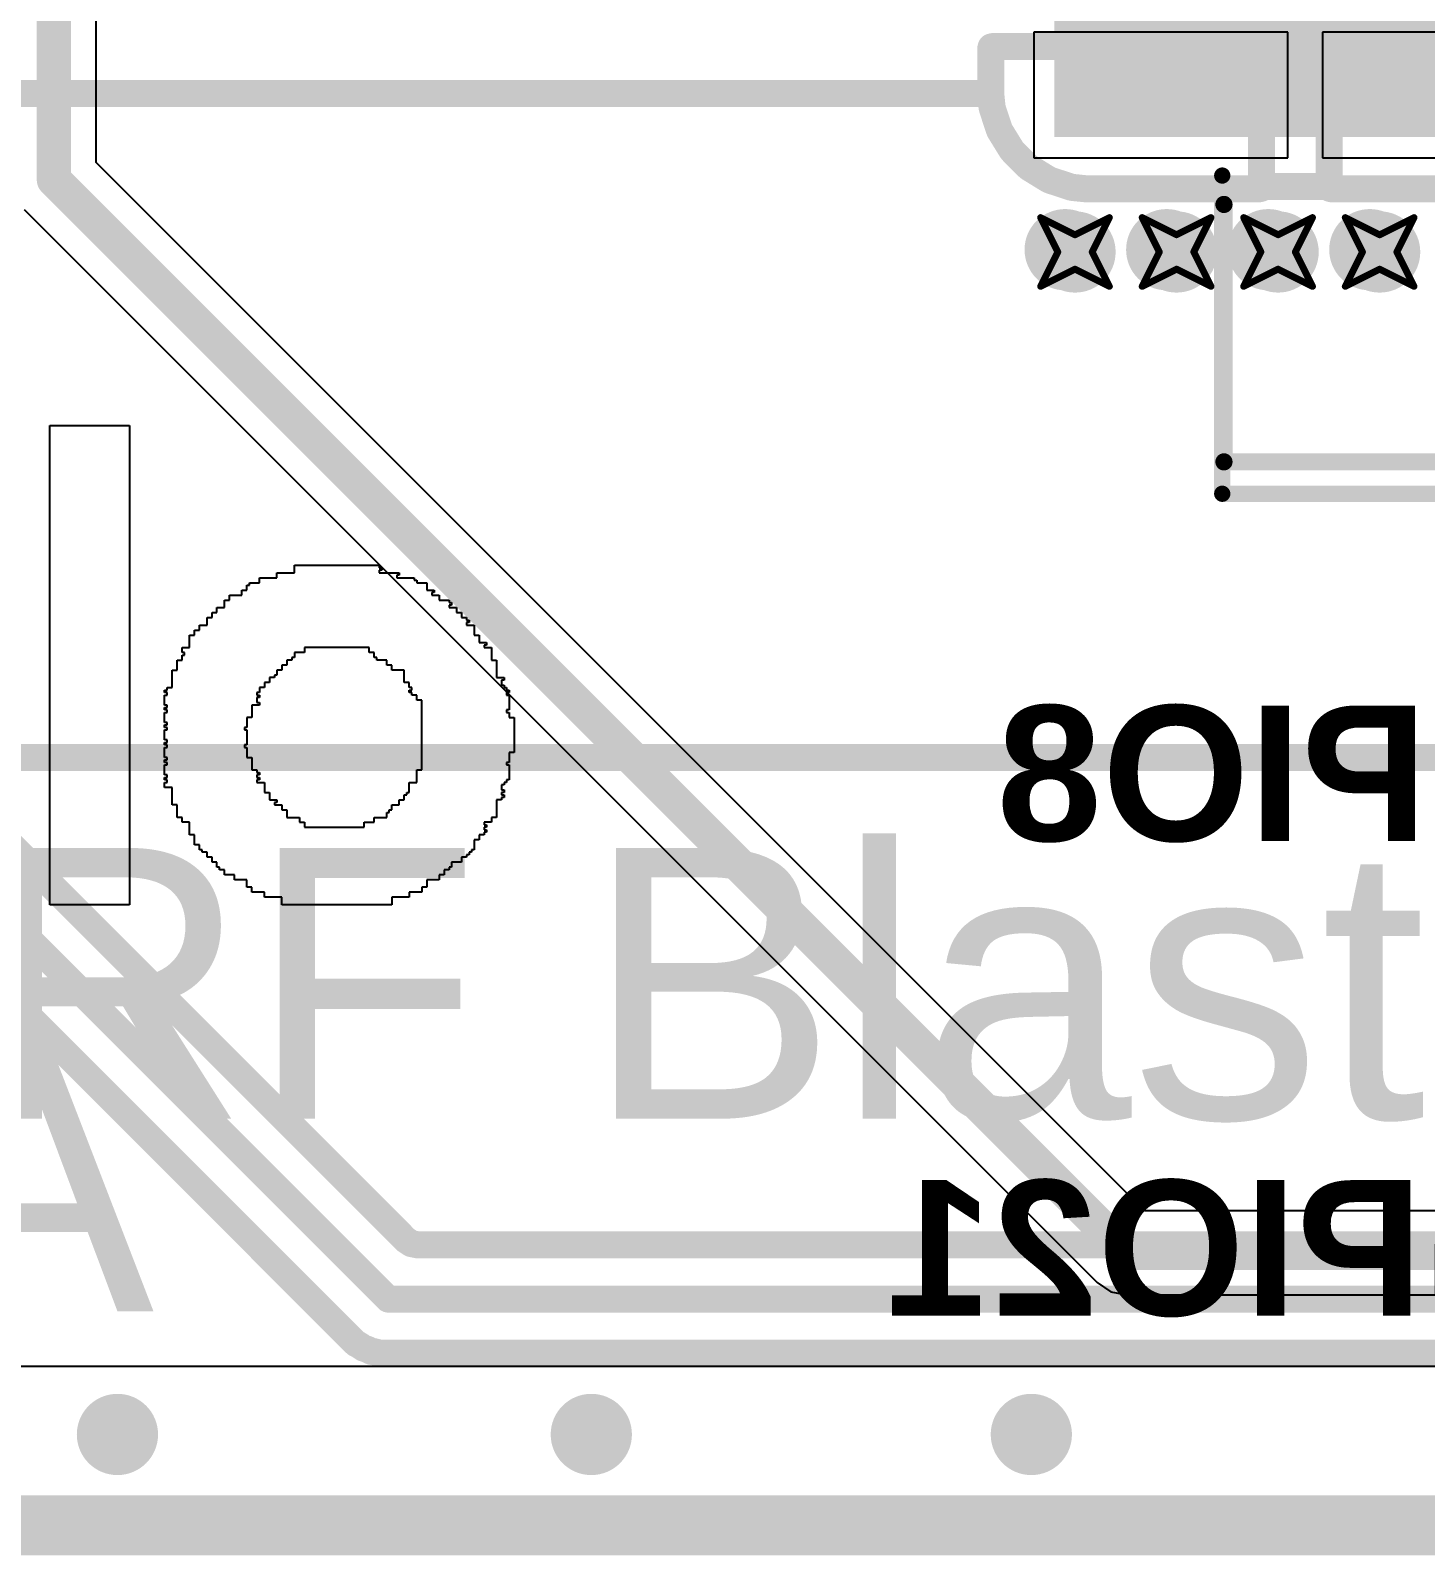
# Model space of a CAD drawing. Header units: inches. Extents: x 0 to 12.4, y -0.6 to 2.2.
# Drawn here: x 0.2022 to 0.6078, y -0.005 to 0.4384 of the extents above; entities that cross this region are included whole.
import ezdxf

# ---------------------------------------------------------------- set-up
doc = ezdxf.new("R2010")
doc.units = ezdxf.units.IN
doc.header["$MEASUREMENT"] = 0
for name, color, linetype in [('Board_Outline', 216, 'Continuous'), ('Bottom Layer', 5, 'Continuous'), ('Bottom Overlay', 54, 'Continuous'), ('Dimension', 6, 'Continuous'), ('Drill Drawing', 1, 'Continuous'), ('Mechanical 4', 56, 'Continuous'), ('Top Layer', 1, 'Continuous'), ('Top Overlay', 2, 'Continuous'), ('Top Paste', 8, 'Continuous'), ('Top Solder', 216, 'Continuous'), ('Via Holes', 16, 'Continuous')]:
    doc.layers.add(name, color=color, linetype=linetype)
doc.styles.add('Arial', font='', dxfattribs={"height": 0.2})
doc.styles.add('Arial_Bold', font='', dxfattribs={"height": 0.2})
doc.styles.get('Arial').set_extended_font_data('Arial')
doc.styles.get('Arial_Bold').set_extended_font_data('Arial', bold=True)

# ---------------------------------------------------------------- blocks, each defined once
blk = doc.blocks.new('RT1A221M0605_60')
at = {"layer": 'Top Layer'}
for points in [[(-0.17519685, 0.03149605), (-0.03740155, 0.03149605), (-0.03740155, -0.03149605), (-0.17519685, -0.03149605)], [(0.03740155, 0.03149605), (0.17519685, 0.03149605), (0.17519685, -0.03149605), (0.03740155, -0.03149605)]]:
    blk.add_hatch(color=1, dxfattribs=at).paths.add_polyline_path(points)
at = {"layer": 'Top Paste'}
for points in [[(-0.17519685, 0.03149605), (-0.03740155, 0.03149605), (-0.03740155, -0.03149605), (-0.17519685, -0.03149605)], [(0.03740155, 0.03149605), (0.17519685, 0.03149605), (0.17519685, -0.03149605), (0.03740155, -0.03149605)]]:
    blk.add_hatch(color=8, dxfattribs=at).paths.add_polyline_path(points)
at = {"layer": 'Top Solder'}
for points in [[(-0.17919685, 0.03549605), (-0.03340155, 0.03549605), (-0.03340155, -0.03549605), (-0.17919685, -0.03549605)], [(0.03340155, 0.03549605), (0.17919685, 0.03549605), (0.17919685, -0.03549605), (0.03340155, -0.03549605)]]:
    blk.add_hatch(color=216, dxfattribs=at).paths.add_polyline_path(points)
at = {"layer": 'Top Overlay', "const_width": 0.005}
for points in [[(-0.0770787, 0.1299213), (-0.1299213, 0.0770787)], [(0, 0.1299213), (-0.0770787, 0.1299213)], [(0.1299213, 0.1299213), (0, 0.1299213)], [(0.1299213, 0.1299213), (0.1299213, 0.0550787)], [(-0.1299213, 0.0770787), (-0.1299213, 0.0520787)], [(-0.154, 0.072), (-0.154, 0.044)], [(-0.14, 0.058), (-0.168, 0.058)], [(-0.1299213, -0.0520787), (-0.1299213, -0.0770787)], [(0.1299213, -0.0550787), (0.1299213, -0.1299213)], [(-0.0770787, -0.1299213), (-0.1299213, -0.0770787)], [(0, -0.1299213), (-0.0770787, -0.1299213)], [(0.1299213, -0.1299213), (0, -0.1299213)]]:
    blk.add_lwpolyline(points, dxfattribs=at)
at = {"layer": 'Top Overlay', "const_width": 0.0025}
for points in [[(-0.0783287, 0.1299213, 1), (-0.0758287, 0.1299213, 1)], [(-0.0783287, 0.1299213, 1), (-0.0758287, 0.1299213, 1)], [(-0.00125, 0.1299213, 1), (0.00125, 0.1299213, 1)], [(-0.00125, 0.1299213, 1), (0.00125, 0.1299213, 1)], [(0.1286713, 0.1299213, 1), (0.1311713, 0.1299213, 1)], [(0.1286713, 0.1299213, 1), (0.1311713, 0.1299213, 1)], [(-0.1311713, 0.0770787, 1), (-0.1286713, 0.0770787, 1)], [(-0.1311713, 0.0770787, 1), (-0.1286713, 0.0770787, 1)], [(-0.15525, 0.072, 1), (-0.15275, 0.072, 1)], [(-0.16925, 0.058, 1), (-0.16675, 0.058, 1)], [(-0.14125, 0.058, 1), (-0.13875, 0.058, 1)], [(-0.1311713, 0.0520787, 1), (-0.1286713, 0.0520787, 1)], [(0.1286713, 0.0550787, 1), (0.1311713, 0.0550787, 1)], [(-0.15525, 0.044, 1), (-0.15275, 0.044, 1)], [(-0.1311713, -0.0520787, 1), (-0.1286713, -0.0520787, 1)], [(0.1286713, -0.0550787, 1), (0.1311713, -0.0550787, 1)], [(-0.1311713, -0.0770787, 1), (-0.1286713, -0.0770787, 1)], [(-0.1311713, -0.0770787, 1), (-0.1286713, -0.0770787, 1)], [(-0.0783287, -0.1299213, 1), (-0.0758287, -0.1299213, 1)], [(-0.0783287, -0.1299213, 1), (-0.0758287, -0.1299213, 1)], [(-0.00125, -0.1299213, 1), (0.00125, -0.1299213, 1)], [(-0.00125, -0.1299213, 1), (0.00125, -0.1299213, 1)], [(0.1286713, -0.1299213, 1), (0.1311713, -0.1299213, 1)], [(0.1286713, -0.1299213, 1), (0.1311713, -0.1299213, 1)]]:
    blk.add_lwpolyline(points, format="xyb", close=True, dxfattribs=at)

msp = doc.modelspace()

# ---------------------------------------------------------------- hatches: boundary and pattern name
at = {"layer": 'Bottom Layer'}
h = msp.add_hatch(color=5, dxfattribs=at)
edge = h.paths.add_edge_path()
edge.add_arc((0.5059055, 0.3740158), 0.011811, 0, 360)
h = msp.add_hatch(color=5, dxfattribs=at)
edge = h.paths.add_edge_path()
edge.add_arc((0.5354331, 0.3740158), 0.011811, 0, 360)
h = msp.add_hatch(color=5, dxfattribs=at)
edge = h.paths.add_edge_path()
edge.add_arc((0.5649606, 0.3740158), 0.011811, 0, 360)
h = msp.add_hatch(color=5, dxfattribs=at)
edge = h.paths.add_edge_path()
edge.add_arc((0.5944882, 0.3740158), 0.011811, 0, 360)
at = {"layer": 'Dimension'}
h = msp.add_hatch(color=6, dxfattribs=at)
edge = h.paths.add_edge_path()
edge.add_arc((0.5030454, 0.3746817), 0.011811, 0, 360)
h = msp.add_hatch(color=6, dxfattribs=at)
edge = h.paths.add_edge_path()
edge.add_arc((0.532573, 0.3746817), 0.011811, 0, 360)
h = msp.add_hatch(color=6, dxfattribs=at)
edge = h.paths.add_edge_path()
edge.add_arc((0.5621005, 0.3746817), 0.011811, 0, 360)
h = msp.add_hatch(color=6, dxfattribs=at)
edge = h.paths.add_edge_path()
edge.add_arc((0.5916281, 0.3746817), 0.011811, 0, 360)
h = msp.add_hatch(color=6, dxfattribs=at)
edge = h.paths.add_edge_path()
edge.add_arc((0.2274549, 0.0301935), 0.011811, 0, 360)
h = msp.add_hatch(color=6, dxfattribs=at)
edge = h.paths.add_edge_path()
edge.add_arc((0.3652502, 0.0301935), 0.011811, 0, 360)
h = msp.add_hatch(color=6, dxfattribs=at)
edge = h.paths.add_edge_path()
edge.add_arc((0.4932029, 0.0301935), 0.011811, 0, 360)
at = {"layer": 'Top Layer'}
h = msp.add_hatch(color=1, dxfattribs=at)
edge = h.paths.add_edge_path()
edge.add_arc((0.5059055, 0.3740158), 0.011811, 0, 360)
h = msp.add_hatch(color=1, dxfattribs=at)
edge = h.paths.add_edge_path()
edge.add_arc((0.5354331, 0.3740158), 0.011811, 0, 360)
h = msp.add_hatch(color=1, dxfattribs=at)
edge = h.paths.add_edge_path()
edge.add_arc((0.5649606, 0.3740158), 0.011811, 0, 360)
h = msp.add_hatch(color=1, dxfattribs=at)
edge = h.paths.add_edge_path()
edge.add_arc((0.5944882, 0.3740158), 0.011811, 0, 360)
at = {"layer": 'Via Holes'}
h = msp.add_hatch(color=7, dxfattribs=at)
edge = h.paths.add_edge_path()
edge.add_arc((0.5059055, 0.3740158), 0.0059055, 0, 360)
h = msp.add_hatch(color=7, dxfattribs=at)
edge = h.paths.add_edge_path()
edge.add_arc((0.5354331, 0.3740158), 0.0059055, 0, 360)
h = msp.add_hatch(color=7, dxfattribs=at)
edge = h.paths.add_edge_path()
edge.add_arc((0.5649606, 0.3740158), 0.0059055, 0, 360)
h = msp.add_hatch(color=7, dxfattribs=at)
edge = h.paths.add_edge_path()
edge.add_arc((0.5944882, 0.3740158), 0.0059055, 0, 360)

# ---------------------------------------------------------------- linework, layer by layer
at = {"layer": 'Board_Outline', "const_width": 0.01}
msp.add_lwpolyline([(0, 0), (1.6929134, 0)], dxfattribs=at)
at = {"layer": 'Bottom Layer'}
for p, q in [((0.2212351, 0.4000679), (0.2212351, 0.5819905)), ((0.5260679, 0.0952351), (0.2212351, 0.4000679)), ((0.2003485, 0.3863485), (0.5123485, 0.0743485)), ((0.653, 0.0952351), (0.5260679, 0.0952351)), ((0.5123485, 0.0743485), (0.5163178, 0.0716962)), ((0.5163178, 0.0716962), (0.521, 0.0707649)), ((0.521, 0.0707649), (0.653, 0.0707649)), ((0.6609672, 0.0499999), (0.0499999, 0.0499999))]:
    msp.add_line(p, q, dxfattribs=at)
at = {"layer": 'Bottom Layer', "const_width": 0.01}
for points in [[(0.209, 0.395), (0.209, 0.5963582)], [(0.209, 0.395), (0.521, 0.083)], [(0.521, 0.083), (0.69, 0.083)]]:
    msp.add_lwpolyline(points, dxfattribs=at)
at = {"layer": 'Bottom Layer', "const_width": 0.005}
for points in [[(0.2065, 0.395, 1), (0.2115, 0.395, 1)], [(0.2065, 0.395, 1), (0.2115, 0.395, 1)], [(0.5185, 0.083, 1), (0.5235, 0.083, 1)], [(0.5185, 0.083, 1), (0.5235, 0.083, 1)]]:
    msp.add_lwpolyline(points, format="xyb", close=True, dxfattribs=at)
at = {"layer": 'Dimension', "const_width": 0.007874}
for points in [[(0.4813919, 0.433094), (0.4815278, 0.4336009)], [(0.4813919, 0.4200821), (0.4813919, 0.433094)], [(0.4815278, 0.4336009), (0.4820347, 0.4337368)], [(0.4820347, 0.4337368), (0.5594893, 0.4337368)], [(0.5594893, 0.4337368), (0.5599962, 0.4336009)], [(0.5599962, 0.4336009), (0.560132, 0.433094)], [(0.560132, 0.393041), (0.560132, 0.433094)], [(0.5798171, 0.433094), (0.5799529, 0.4336009)], [(0.5798171, 0.393041), (0.5798171, 0.433094)], [(0.5799529, 0.4336009), (0.5804598, 0.4337368)], [(0.5804598, 0.4337368), (0.6579145, 0.4337368)], [(0.1467659, 0.4200821), (0.4813919, 0.4200821)], [(0.1467659, 0.4200821), (0.4813919, 0.4200821)], [(0.4813919, 0.4200821), (0.4814045, 0.4198348)], [(0.4814045, 0.4198348), (0.4817779, 0.4161793)], [(0.4817779, 0.4161793), (0.4818889, 0.4156611)], [(0.4818889, 0.4156611), (0.4838868, 0.4096318)], [(0.4838868, 0.4096318), (0.4841254, 0.40912)], [(0.4841254, 0.40912), (0.4874505, 0.4037291)], [(0.4874505, 0.4037291), (0.4878011, 0.4032858)], [(0.4878011, 0.4032858), (0.4922794, 0.3988074)], [(0.4922794, 0.3988074), (0.4927228, 0.3984569)], [(0.4927228, 0.3984569), (0.4981137, 0.3951318)], [(0.4981137, 0.3951318), (0.4986254, 0.3948931)], [(0.4986254, 0.3948931), (0.5046546, 0.3928952)], [(0.5046546, 0.3928952), (0.505173, 0.3927843)], [(0.505173, 0.3927843), (0.5088285, 0.3924108)], [(0.5088285, 0.3924108), (0.5090757, 0.3923982)], [(0.5090757, 0.3923982), (0.5594893, 0.3923982)], [(0.5594893, 0.3923982), (0.5599962, 0.3925341)], [(0.5599962, 0.3925341), (0.560132, 0.3930409)], [(0.560132, 0.3930409), (0.560132, 0.393041)], [(0.560132, 0.393041), (0.5798171, 0.393041)], [(0.560132, 0.393041), (0.5798171, 0.393041)], [(0.5798171, 0.393041), (0.5799529, 0.3925341)], [(0.5799529, 0.3925341), (0.5804598, 0.3923982)], [(0.5804598, 0.3923982), (0.6308733, 0.3923982)], [(0.1309982, 0.2447604), (0.306195, 0.0695635)], [(0.1189713, 0.2344884), (0.2932797, 0.06018)], [(0.1710137, 0.2270439), (0.3112963, 0.0867611)], [(0.1710137, 0.2270439), (0.656365, 0.2270439)], [(0.1710137, 0.2270439), (0.656365, 0.2270439)], [(0.3112963, 0.0867611), (0.3128801, 0.0857029)], [(0.3128801, 0.0857029), (0.3147483, 0.0853313)], [(0.3147483, 0.0853313), (0.670135, 0.0853313)], [(0.306195, 0.0695635), (0.6900533, 0.0695635)], [(0.2932797, 0.06018), (0.2968115, 0.0566482)], [(0.2968115, 0.0566482), (0.2975886, 0.0562522)], [(0.2975886, 0.0562522), (0.2982418, 0.0558519)], [(0.2982418, 0.0558519), (0.298398, 0.0557385)], [(0.298398, 0.0557385), (0.2989474, 0.0553393)], [(0.2989474, 0.0553393), (0.299777, 0.0550698)], [(0.299777, 0.0550698), (0.3004842, 0.0547768)], [(0.3004842, 0.0547768), (0.3012618, 0.0543806)], [(0.3012618, 0.0543806), (0.3021233, 0.0542442)], [(0.3021233, 0.0542442), (0.3028681, 0.0540654)], [(0.3028681, 0.0540654), (0.3036977, 0.0537959)], [(0.3036977, 0.0537959), (0.3049537, 0.0537959)], [(0.3049537, 0.0537959), (0.304954, 0.0537959)], [(0.304954, 0.0537959), (0.3049541, 0.0537958)], [(0.3049541, 0.0537958), (0.670135, 0.0537958)], [(0.0486216, 0.0085596), (1.695242, 0.0085596)]]:
    msp.add_lwpolyline(points, dxfattribs=at)
at = {"layer": 'Dimension', "const_width": 0.003937}
for points in [[(0.4794234, 0.433094, 1), (0.4833604, 0.433094, 1)], [(0.4794234, 0.433094, 1), (0.4833604, 0.433094, 1)], [(0.4795593, 0.4336009, 1), (0.4834963, 0.4336009, 1)], [(0.4795593, 0.4336009, 1), (0.4834963, 0.4336009, 1)], [(0.4800662, 0.4337368, 1), (0.4840032, 0.4337368, 1)], [(0.4800662, 0.4337368, 1), (0.4840032, 0.4337368, 1)], [(0.5575208, 0.4337368, 1), (0.5614578, 0.4337368, 1)], [(0.5575208, 0.4337368, 1), (0.5614578, 0.4337368, 1)], [(0.5580277, 0.4336009, 1), (0.5619647, 0.4336009, 1)], [(0.5580277, 0.4336009, 1), (0.5619647, 0.4336009, 1)], [(0.5581635, 0.433094, 1), (0.5621005, 0.433094, 1)], [(0.5581635, 0.433094, 1), (0.5621005, 0.433094, 1)], [(0.5778486, 0.433094, 1), (0.5817856, 0.433094, 1)], [(0.5778486, 0.433094, 1), (0.5817856, 0.433094, 1)], [(0.5779844, 0.4336009, 1), (0.5819214, 0.4336009, 1)], [(0.5779844, 0.4336009, 1), (0.5819214, 0.4336009, 1)], [(0.5784913, 0.4337368, 1), (0.5824283, 0.4337368, 1)], [(0.5784913, 0.4337368, 1), (0.5824283, 0.4337368, 1)], [(0.4794234, 0.4200821, 1), (0.4833604, 0.4200821, 1)], [(0.4794234, 0.4200821, 1), (0.4833604, 0.4200821, 1)], [(0.4794234, 0.4200821, 1), (0.4833604, 0.4200821, 1)], [(0.4794234, 0.4200821, 1), (0.4833604, 0.4200821, 1)], [(0.479436, 0.4198348, 1), (0.483373, 0.4198348, 1)], [(0.479436, 0.4198348, 1), (0.483373, 0.4198348, 1)], [(0.4798094, 0.4161793, 1), (0.4837464, 0.4161793, 1)], [(0.4798094, 0.4161793, 1), (0.4837464, 0.4161793, 1)], [(0.4799204, 0.4156611, 1), (0.4838574, 0.4156611, 1)], [(0.4799204, 0.4156611, 1), (0.4838574, 0.4156611, 1)], [(0.4819183, 0.4096318, 1), (0.4858553, 0.4096318, 1)], [(0.4819183, 0.4096318, 1), (0.4858553, 0.4096318, 1)], [(0.4821569, 0.40912, 1), (0.4860939, 0.40912, 1)], [(0.4821569, 0.40912, 1), (0.4860939, 0.40912, 1)], [(0.485482, 0.4037291, 1), (0.489419, 0.4037291, 1)], [(0.485482, 0.4037291, 1), (0.489419, 0.4037291, 1)], [(0.4858326, 0.4032858, 1), (0.4897696, 0.4032858, 1)], [(0.4858326, 0.4032858, 1), (0.4897696, 0.4032858, 1)], [(0.4903109, 0.3988074, 1), (0.4942479, 0.3988074, 1)], [(0.4903109, 0.3988074, 1), (0.4942479, 0.3988074, 1)], [(0.4907543, 0.3984569, 1), (0.4946913, 0.3984569, 1)], [(0.4907543, 0.3984569, 1), (0.4946913, 0.3984569, 1)], [(0.4961452, 0.3951318, 1), (0.5000822, 0.3951318, 1)], [(0.4961452, 0.3951318, 1), (0.5000822, 0.3951318, 1)], [(0.4966569, 0.3948931, 1), (0.5005939, 0.3948931, 1)], [(0.4966569, 0.3948931, 1), (0.5005939, 0.3948931, 1)], [(0.5026861, 0.3928952, 1), (0.5066231, 0.3928952, 1)], [(0.5026861, 0.3928952, 1), (0.5066231, 0.3928952, 1)], [(0.5032045, 0.3927843, 1), (0.5071415, 0.3927843, 1)], [(0.5032045, 0.3927843, 1), (0.5071415, 0.3927843, 1)], [(0.50686, 0.3924108, 1), (0.510797, 0.3924108, 1)], [(0.50686, 0.3924108, 1), (0.510797, 0.3924108, 1)], [(0.5071072, 0.3923982, 1), (0.5110442, 0.3923982, 1)], [(0.5071072, 0.3923982, 1), (0.5110442, 0.3923982, 1)], [(0.5575208, 0.3923982, 1), (0.5614578, 0.3923982, 1)], [(0.5575208, 0.3923982, 1), (0.5614578, 0.3923982, 1)], [(0.5580277, 0.3925341, 1), (0.5619647, 0.3925341, 1)], [(0.5580277, 0.3925341, 1), (0.5619647, 0.3925341, 1)], [(0.5581635, 0.393041, 1), (0.5621005, 0.393041, 1)], [(0.5581635, 0.393041, 1), (0.5621005, 0.393041, 1)], [(0.5581635, 0.393041, 1), (0.5621005, 0.393041, 1)], [(0.5581635, 0.393041, 1), (0.5621005, 0.393041, 1)], [(0.5581635, 0.3930409, 1), (0.5621005, 0.3930409, 1)], [(0.5581635, 0.3930409, 1), (0.5621005, 0.3930409, 1)], [(0.5778486, 0.393041, 1), (0.5817856, 0.393041, 1)], [(0.5778486, 0.393041, 1), (0.5817856, 0.393041, 1)], [(0.5778486, 0.393041, 1), (0.5817856, 0.393041, 1)], [(0.5778486, 0.393041, 1), (0.5817856, 0.393041, 1)], [(0.5779844, 0.3925341, 1), (0.5819214, 0.3925341, 1)], [(0.5779844, 0.3925341, 1), (0.5819214, 0.3925341, 1)], [(0.5784913, 0.3923982, 1), (0.5824283, 0.3923982, 1)], [(0.5784913, 0.3923982, 1), (0.5824283, 0.3923982, 1)], [(0.3093278, 0.0867611, 1), (0.3132648, 0.0867611, 1)], [(0.3093278, 0.0867611, 1), (0.3132648, 0.0867611, 1)], [(0.3109116, 0.0857029, 1), (0.3148486, 0.0857029, 1)], [(0.3109116, 0.0857029, 1), (0.3148486, 0.0857029, 1)], [(0.3127798, 0.0853313, 1), (0.3167168, 0.0853313, 1)], [(0.3127798, 0.0853313, 1), (0.3167168, 0.0853313, 1)], [(0.3042265, 0.0695635, 1), (0.3081635, 0.0695635, 1)], [(0.3042265, 0.0695635, 1), (0.3081635, 0.0695635, 1)], [(0.2913112, 0.06018, 1), (0.2952482, 0.06018, 1)], [(0.2913112, 0.06018, 1), (0.2952482, 0.06018, 1)], [(0.294843, 0.0566482, 1), (0.29878, 0.0566482, 1)], [(0.294843, 0.0566482, 1), (0.29878, 0.0566482, 1)], [(0.2956201, 0.0562522, 1), (0.2995571, 0.0562522, 1)], [(0.2956201, 0.0562522, 1), (0.2995571, 0.0562522, 1)], [(0.2962733, 0.0558519, 1), (0.3002103, 0.0558519, 1)], [(0.2962733, 0.0558519, 1), (0.3002103, 0.0558519, 1)], [(0.2964295, 0.0557385, 1), (0.3003665, 0.0557385, 1)], [(0.2964295, 0.0557385, 1), (0.3003665, 0.0557385, 1)], [(0.2969789, 0.0553393, 1), (0.3009159, 0.0553393, 1)], [(0.2969789, 0.0553393, 1), (0.3009159, 0.0553393, 1)], [(0.2978085, 0.0550698, 1), (0.3017455, 0.0550698, 1)], [(0.2978085, 0.0550698, 1), (0.3017455, 0.0550698, 1)], [(0.2985157, 0.0547768, 1), (0.3024527, 0.0547768, 1)], [(0.2985157, 0.0547768, 1), (0.3024527, 0.0547768, 1)], [(0.2992933, 0.0543806, 1), (0.3032303, 0.0543806, 1)], [(0.2992933, 0.0543806, 1), (0.3032303, 0.0543806, 1)], [(0.3001548, 0.0542442, 1), (0.3040918, 0.0542442, 1)], [(0.3001548, 0.0542442, 1), (0.3040918, 0.0542442, 1)], [(0.3008996, 0.0540654, 1), (0.3048366, 0.0540654, 1)], [(0.3008996, 0.0540654, 1), (0.3048366, 0.0540654, 1)], [(0.3017292, 0.0537959, 1), (0.3056662, 0.0537959, 1)], [(0.3017292, 0.0537959, 1), (0.3056662, 0.0537959, 1)], [(0.3029852, 0.0537959, 1), (0.3069222, 0.0537959, 1)], [(0.3029852, 0.0537959, 1), (0.3069222, 0.0537959, 1)], [(0.3029855, 0.0537959, 1), (0.3069225, 0.0537959, 1)], [(0.3029855, 0.0537959, 1), (0.3069225, 0.0537959, 1)], [(0.3029856, 0.0537958, 1), (0.3069226, 0.0537958, 1)], [(0.3029856, 0.0537958, 1), (0.3069226, 0.0537958, 1)]]:
    msp.add_lwpolyline(points, format="xyb", close=True, dxfattribs=at)
at = {"layer": 'Drill Drawing', "const_width": 0.002}
for points in [[(0.4959055, 0.3840158), (0.5059055, 0.3790158)], [(0.4959055, 0.3840158), (0.5009055, 0.3740158)], [(0.5059055, 0.3790158), (0.5159055, 0.3840158)], [(0.5109055, 0.3740158), (0.5159055, 0.3840158)], [(0.5254331, 0.3840158), (0.5354331, 0.3790158)], [(0.5254331, 0.3840158), (0.5304331, 0.3740158)], [(0.5354331, 0.3790158), (0.5454331, 0.3840158)], [(0.5404331, 0.3740158), (0.5454331, 0.3840158)], [(0.5549606, 0.3840158), (0.5649606, 0.3790158)], [(0.5549606, 0.3840158), (0.5599606, 0.3740158)], [(0.5649606, 0.3790158), (0.5749606, 0.3840158)], [(0.5699606, 0.3740158), (0.5749606, 0.3840158)], [(0.5844882, 0.3840158), (0.5944882, 0.3790158)], [(0.5844882, 0.3840158), (0.5894882, 0.3740158)], [(0.5944882, 0.3790158), (0.6044882, 0.3840158)], [(0.5994882, 0.3740158), (0.6044882, 0.3840158)], [(0.4959055, 0.3640158), (0.5009055, 0.3740158)], [(0.5109055, 0.3740158), (0.5159055, 0.3640158)], [(0.5254331, 0.3640158), (0.5304331, 0.3740158)], [(0.5404331, 0.3740158), (0.5454331, 0.3640158)], [(0.5549606, 0.3640158), (0.5599606, 0.3740158)], [(0.5699606, 0.3740158), (0.5749606, 0.3640158)], [(0.5844882, 0.3640158), (0.5894882, 0.3740158)], [(0.5994882, 0.3740158), (0.6044882, 0.3640158)], [(0.4959055, 0.3640158), (0.5059055, 0.3690158)], [(0.5059055, 0.3690158), (0.5159055, 0.3640158)], [(0.5254331, 0.3640158), (0.5354331, 0.3690158)], [(0.5354331, 0.3690158), (0.5454331, 0.3640158)], [(0.5549606, 0.3640158), (0.5649606, 0.3690158)], [(0.5649606, 0.3690158), (0.5749606, 0.3640158)], [(0.5844882, 0.3640158), (0.5944882, 0.3690158)], [(0.5944882, 0.3690158), (0.6044882, 0.3640158)]]:
    msp.add_lwpolyline(points, dxfattribs=at)
at = {"layer": 'Drill Drawing', "const_width": 0.001}
for points in [[(0.4954055, 0.3840158, 1), (0.4964055, 0.3840158, 1)], [(0.4954055, 0.3840158, 1), (0.4964055, 0.3840158, 1)], [(0.5154055, 0.3840158, 1), (0.5164055, 0.3840158, 1)], [(0.5154055, 0.3840158, 1), (0.5164055, 0.3840158, 1)], [(0.5249331, 0.3840158, 1), (0.5259331, 0.3840158, 1)], [(0.5249331, 0.3840158, 1), (0.5259331, 0.3840158, 1)], [(0.5449331, 0.3840158, 1), (0.5459331, 0.3840158, 1)], [(0.5449331, 0.3840158, 1), (0.5459331, 0.3840158, 1)], [(0.5544606, 0.3840158, 1), (0.5554606, 0.3840158, 1)], [(0.5544606, 0.3840158, 1), (0.5554606, 0.3840158, 1)], [(0.5744606, 0.3840158, 1), (0.5754606, 0.3840158, 1)], [(0.5744606, 0.3840158, 1), (0.5754606, 0.3840158, 1)], [(0.5839882, 0.3840158, 1), (0.5849882, 0.3840158, 1)], [(0.5839882, 0.3840158, 1), (0.5849882, 0.3840158, 1)], [(0.6039882, 0.3840158, 1), (0.6049882, 0.3840158, 1)], [(0.6039882, 0.3840158, 1), (0.6049882, 0.3840158, 1)], [(0.5054055, 0.3790158, 1), (0.5064055, 0.3790158, 1)], [(0.5054055, 0.3790158, 1), (0.5064055, 0.3790158, 1)], [(0.5349331, 0.3790158, 1), (0.5359331, 0.3790158, 1)], [(0.5349331, 0.3790158, 1), (0.5359331, 0.3790158, 1)], [(0.5644606, 0.3790158, 1), (0.5654606, 0.3790158, 1)], [(0.5644606, 0.3790158, 1), (0.5654606, 0.3790158, 1)], [(0.5939882, 0.3790158, 1), (0.5949882, 0.3790158, 1)], [(0.5939882, 0.3790158, 1), (0.5949882, 0.3790158, 1)], [(0.5004055, 0.3740158, 1), (0.5014055, 0.3740158, 1)], [(0.5004055, 0.3740158, 1), (0.5014055, 0.3740158, 1)], [(0.5104055, 0.3740158, 1), (0.5114055, 0.3740158, 1)], [(0.5104055, 0.3740158, 1), (0.5114055, 0.3740158, 1)], [(0.5299331, 0.3740158, 1), (0.5309331, 0.3740158, 1)], [(0.5299331, 0.3740158, 1), (0.5309331, 0.3740158, 1)], [(0.5399331, 0.3740158, 1), (0.5409331, 0.3740158, 1)], [(0.5399331, 0.3740158, 1), (0.5409331, 0.3740158, 1)], [(0.5594606, 0.3740158, 1), (0.5604606, 0.3740158, 1)], [(0.5594606, 0.3740158, 1), (0.5604606, 0.3740158, 1)], [(0.5694606, 0.3740158, 1), (0.5704606, 0.3740158, 1)], [(0.5694606, 0.3740158, 1), (0.5704606, 0.3740158, 1)], [(0.5889882, 0.3740158, 1), (0.5899882, 0.3740158, 1)], [(0.5889882, 0.3740158, 1), (0.5899882, 0.3740158, 1)], [(0.5989882, 0.3740158, 1), (0.5999882, 0.3740158, 1)], [(0.5989882, 0.3740158, 1), (0.5999882, 0.3740158, 1)], [(0.5054055, 0.3690158, 1), (0.5064055, 0.3690158, 1)], [(0.5054055, 0.3690158, 1), (0.5064055, 0.3690158, 1)], [(0.5349331, 0.3690158, 1), (0.5359331, 0.3690158, 1)], [(0.5349331, 0.3690158, 1), (0.5359331, 0.3690158, 1)], [(0.5644606, 0.3690158, 1), (0.5654606, 0.3690158, 1)], [(0.5644606, 0.3690158, 1), (0.5654606, 0.3690158, 1)], [(0.5939882, 0.3690158, 1), (0.5949882, 0.3690158, 1)], [(0.5939882, 0.3690158, 1), (0.5949882, 0.3690158, 1)], [(0.4954055, 0.3640158, 1), (0.4964055, 0.3640158, 1)], [(0.4954055, 0.3640158, 1), (0.4964055, 0.3640158, 1)], [(0.5154055, 0.3640158, 1), (0.5164055, 0.3640158, 1)], [(0.5154055, 0.3640158, 1), (0.5164055, 0.3640158, 1)], [(0.5249331, 0.3640158, 1), (0.5259331, 0.3640158, 1)], [(0.5249331, 0.3640158, 1), (0.5259331, 0.3640158, 1)], [(0.5449331, 0.3640158, 1), (0.5459331, 0.3640158, 1)], [(0.5449331, 0.3640158, 1), (0.5459331, 0.3640158, 1)], [(0.5544606, 0.3640158, 1), (0.5554606, 0.3640158, 1)], [(0.5544606, 0.3640158, 1), (0.5554606, 0.3640158, 1)], [(0.5744606, 0.3640158, 1), (0.5754606, 0.3640158, 1)], [(0.5744606, 0.3640158, 1), (0.5754606, 0.3640158, 1)], [(0.5839882, 0.3640158, 1), (0.5849882, 0.3640158, 1)], [(0.5839882, 0.3640158, 1), (0.5849882, 0.3640158, 1)], [(0.6039882, 0.3640158, 1), (0.6049882, 0.3640158, 1)], [(0.6039882, 0.3640158, 1), (0.6049882, 0.3640158, 1)]]:
    msp.add_lwpolyline(points, format="xyb", close=True, dxfattribs=at)
at = {"layer": 'Mechanical 4', "const_width": 0.0047244}
for points in [[(0.5487165, 0.3037164), (0.5487165, 0.3962361)], [(0.5487165, 0.3037164), (0.7753135, 0.3037164)]]:
    msp.add_lwpolyline(points, dxfattribs=at)
at = {"layer": 'Mechanical 4', "const_width": 0.0023622}
for points in [[(0.5475354, 0.3962361, 1), (0.5498976, 0.3962361, 1)], [(0.5475354, 0.3037164, 1), (0.5498976, 0.3037164, 1)], [(0.5475354, 0.3037164, 1), (0.5498976, 0.3037164, 1)]]:
    msp.add_lwpolyline(points, format="xyb", close=True, dxfattribs=at)
at = {"layer": 'Top Layer'}
for p, q in [((0.5678347, 0.4379134), (0.4939371, 0.4379134)), ((0.4939371, 0.4379134), (0.4939371, 0.4014174)), ((0.5678347, 0.4014174), (0.5678347, 0.4379134)), ((0.6517323, 0.4379134), (0.5778347, 0.4379134)), ((0.5778347, 0.4379134), (0.5778347, 0.4014174)), ((0.4939371, 0.4014174), (0.5678347, 0.4014174)), ((0.5778347, 0.4014174), (0.6517323, 0.4014174)), ((1.7379134, 0.05), (0.0499999, 0.0499999))]:
    msp.add_line(p, q, dxfattribs=at)
at = {"layer": 'Top Overlay'}
for p, q in [((0.2077722, 0.1842239), (0.2077722, 0.3235907)), ((0.2077722, 0.3235907), (0.231, 0.3235907)), ((0.231, 0.3235907), (0.231, 0.206)), ((0.2738263, 0.2793126), (0.2738263, 0.2807645)), ((0.2738263, 0.2807645), (0.2789073, 0.2807645)), ((0.2789073, 0.2807645), (0.2789073, 0.282942)), ((0.2789073, 0.282942), (0.3035868, 0.282942)), ((0.3035868, 0.282942), (0.3035868, 0.2822162)), ((0.3035868, 0.2822162), (0.3043128, 0.2822162)), ((0.3043128, 0.2814902), (0.3035868, 0.2814902)), ((0.3035868, 0.2814902), (0.3035868, 0.2807645)), ((0.3035868, 0.2807645), (0.3093938, 0.2807645)), ((0.3043128, 0.2822162), (0.3043128, 0.2814902)), ((0.3093938, 0.2800387), (0.3086679, 0.2800387)), ((0.3086679, 0.2800387), (0.3086679, 0.2793126)), ((0.3093938, 0.2807645), (0.3093938, 0.2800387)), ((0.2636641, 0.2742316), (0.2636641, 0.2756833)), ((0.2636641, 0.2756833), (0.2651159, 0.2756833)), ((0.2651159, 0.2756833), (0.2651159, 0.2771351)), ((0.2651159, 0.2771351), (0.2658418, 0.2771351)), ((0.2658418, 0.2771351), (0.2658418, 0.2778609)), ((0.2658418, 0.2778609), (0.2687452, 0.2778609)), ((0.2687452, 0.2778609), (0.2687452, 0.2793126)), ((0.2687452, 0.2793126), (0.2738263, 0.2793126)), ((0.3086679, 0.2793126), (0.3137491, 0.2793126)), ((0.3137491, 0.2793126), (0.3137491, 0.2785868)), ((0.3137491, 0.2785868), (0.3144749, 0.2785868)), ((0.3144749, 0.2785868), (0.3144749, 0.2778609)), ((0.3144749, 0.2778609), (0.3173784, 0.2778609)), ((0.3173784, 0.2778609), (0.3173784, 0.2756833)), ((0.3173784, 0.2756833), (0.3195561, 0.2756833)), ((0.3195561, 0.2749575), (0.31883, 0.2749575)), ((0.31883, 0.2749575), (0.31883, 0.2742316)), ((0.3195561, 0.2756833), (0.3195561, 0.2749575)), ((0.2564054, 0.2691506), (0.2564054, 0.2706022)), ((0.2564054, 0.2706022), (0.2585831, 0.2706022)), ((0.2585831, 0.2706022), (0.2585831, 0.27278)), ((0.2585831, 0.27278), (0.2600348, 0.27278)), ((0.2600348, 0.27278), (0.2600348, 0.2742316)), ((0.2600348, 0.2742316), (0.2636641, 0.2742316)), ((0.31883, 0.2742316), (0.3210078, 0.2742316)), ((0.3210078, 0.2742316), (0.3210078, 0.27278)), ((0.3210078, 0.27278), (0.3239112, 0.27278)), ((0.3239112, 0.27278), (0.3239112, 0.2720539)), ((0.3239112, 0.2720539), (0.324637, 0.2720539)), ((0.324637, 0.2713281), (0.3239112, 0.2713281)), ((0.3239112, 0.2713281), (0.3239112, 0.2706022)), ((0.3239112, 0.2706022), (0.3260887, 0.2706022)), ((0.324637, 0.2720539), (0.324637, 0.2713281)), ((0.3260887, 0.2706022), (0.3260887, 0.2691506)), ((0.2535019, 0.2655213), (0.2535019, 0.2676988)), ((0.2535019, 0.2676988), (0.2549537, 0.2676988)), ((0.2549537, 0.2676988), (0.2549537, 0.2691506)), ((0.2549537, 0.2691506), (0.2564054, 0.2691506)), ((0.3260887, 0.2691506), (0.3275406, 0.2691506)), ((0.3275406, 0.2691506), (0.3275406, 0.2676988)), ((0.3275406, 0.2676988), (0.3289923, 0.2676988)), ((0.3289923, 0.2676988), (0.3289923, 0.266973)), ((0.3289923, 0.266973), (0.3297181, 0.266973)), ((0.3297181, 0.2662471), (0.3289923, 0.2662471)), ((0.3289923, 0.2662471), (0.3289923, 0.2655213)), ((0.3297181, 0.266973), (0.3297181, 0.2662471)), ((0.2484209, 0.2589884), (0.2484209, 0.2626177)), ((0.2484209, 0.2626177), (0.2498725, 0.2626177)), ((0.2498725, 0.2626177), (0.2498725, 0.2640694)), ((0.2498725, 0.2640694), (0.2513244, 0.2640694)), ((0.2513244, 0.2640694), (0.2513244, 0.2655213)), ((0.2513244, 0.2655213), (0.2535019, 0.2655213)), ((0.3289923, 0.2655213), (0.3311699, 0.2655213)), ((0.3311699, 0.2655213), (0.3311699, 0.2626177)), ((0.3311699, 0.2626177), (0.3326216, 0.2626177)), ((0.3326216, 0.2626177), (0.3326216, 0.2604401)), ((0.2462433, 0.2575365), (0.2462433, 0.2589884)), ((0.2462433, 0.2589884), (0.2484209, 0.2589884)), ((0.2469691, 0.2575365), (0.2462433, 0.2575365)), ((0.2469691, 0.2568107), (0.2469691, 0.2575365)), ((0.2818109, 0.2575365), (0.2789073, 0.2575365)), ((0.2789073, 0.2575365), (0.2789073, 0.2560849)), ((0.3006834, 0.2589884), (0.2818109, 0.2589884)), ((0.2818109, 0.2589884), (0.2818109, 0.2575365)), ((0.3006834, 0.2575365), (0.3006834, 0.2589884)), ((0.3021351, 0.2575365), (0.3006834, 0.2575365)), ((0.3021351, 0.2560849), (0.3021351, 0.2575365)), ((0.3326216, 0.2604401), (0.3347992, 0.2604401)), ((0.3347992, 0.2597143), (0.3340735, 0.2597143)), ((0.3340735, 0.2597143), (0.3340735, 0.2589884)), ((0.3340735, 0.2589884), (0.336251, 0.2589884)), ((0.3347992, 0.2604401), (0.3347992, 0.2597143)), ((0.336251, 0.2589884), (0.336251, 0.255359)), ((0.2447916, 0.2524556), (0.2447916, 0.255359)), ((0.2447916, 0.255359), (0.2462433, 0.255359)), ((0.2462433, 0.255359), (0.2462433, 0.2568107)), ((0.2462433, 0.2568107), (0.2469691, 0.2568107)), ((0.2767298, 0.2539073), (0.275278, 0.2539073)), ((0.275278, 0.2539073), (0.275278, 0.2524556)), ((0.2781815, 0.255359), (0.2767298, 0.255359)), ((0.2767298, 0.255359), (0.2767298, 0.2539073)), ((0.2789073, 0.2560849), (0.2781815, 0.2560849)), ((0.2781815, 0.2560849), (0.2781815, 0.255359)), ((0.302861, 0.2560849), (0.3021351, 0.2560849)), ((0.302861, 0.255359), (0.302861, 0.2560849)), ((0.3057645, 0.255359), (0.302861, 0.255359)), ((0.3057645, 0.2539073), (0.3057645, 0.255359)), ((0.3072162, 0.2539073), (0.3057645, 0.2539073)), ((0.3072162, 0.2524556), (0.3072162, 0.2539073)), ((0.336251, 0.255359), (0.3377026, 0.255359)), ((0.3377026, 0.255359), (0.3377026, 0.250278)), ((0.2433398, 0.2473745), (0.2433398, 0.2524556)), ((0.2433398, 0.2524556), (0.2447916, 0.2524556)), ((0.2716486, 0.2488262), (0.2701969, 0.2488262)), ((0.2701969, 0.2488262), (0.2701969, 0.2473745)), ((0.2731005, 0.250278), (0.2716486, 0.250278)), ((0.2716486, 0.250278), (0.2716486, 0.2488262)), ((0.2738263, 0.2510039), (0.2731005, 0.2510039)), ((0.2731005, 0.2510039), (0.2731005, 0.250278)), ((0.275278, 0.2524556), (0.2738263, 0.2524556)), ((0.2738263, 0.2524556), (0.2738263, 0.2510039)), ((0.3108455, 0.2524556), (0.3072162, 0.2524556)), ((0.3108455, 0.2488262), (0.3108455, 0.2524556)), ((0.3122974, 0.2488262), (0.3108455, 0.2488262)), ((0.3122974, 0.2473745), (0.3122974, 0.2488262)), ((0.3377026, 0.250278), (0.3398803, 0.250278)), ((0.3398803, 0.249552), (0.3391544, 0.249552)), ((0.3391544, 0.249552), (0.3391544, 0.2481003)), ((0.3398803, 0.250278), (0.3398803, 0.249552)), ((0.2411623, 0.2459227), (0.2411623, 0.2466486)), ((0.2411623, 0.2466486), (0.241888, 0.2466486)), ((0.241888, 0.2459227), (0.2411623, 0.2459227)), ((0.2411623, 0.2422933), (0.2411623, 0.2451969)), ((0.2411623, 0.2451969), (0.241888, 0.2451969)), ((0.241888, 0.2466486), (0.241888, 0.2473745)), ((0.241888, 0.2473745), (0.2433398, 0.2473745)), ((0.241888, 0.2451969), (0.241888, 0.2459227)), ((0.2687452, 0.2459227), (0.2680193, 0.2459227)), ((0.2680193, 0.2459227), (0.2680193, 0.2451969)), ((0.2680193, 0.2451969), (0.2687452, 0.2451969)), ((0.2687452, 0.244471), (0.2680193, 0.244471)), ((0.2680193, 0.244471), (0.2680193, 0.2430193)), ((0.2701969, 0.2473745), (0.2687452, 0.2473745)), ((0.2687452, 0.2473745), (0.2687452, 0.2459227)), ((0.2687452, 0.2451969), (0.2687452, 0.244471)), ((0.3130232, 0.2473745), (0.3122974, 0.2473745)), ((0.3122974, 0.2459227), (0.3122974, 0.2466486)), ((0.3122974, 0.2466486), (0.3130232, 0.2466486)), ((0.3130232, 0.2459227), (0.3122974, 0.2459227)), ((0.3130232, 0.2466486), (0.3130232, 0.2473745)), ((0.3130232, 0.2451969), (0.3130232, 0.2459227)), ((0.3144749, 0.2451969), (0.3130232, 0.2451969)), ((0.3144749, 0.2437452), (0.3144749, 0.2451969)), ((0.3391544, 0.2481003), (0.3398803, 0.2481003)), ((0.3398803, 0.2481003), (0.3398803, 0.2473745)), ((0.3398803, 0.2473745), (0.3406061, 0.2473745)), ((0.3406061, 0.2473745), (0.3406061, 0.2466486)), ((0.3406061, 0.2466486), (0.3413319, 0.2466486)), ((0.3413319, 0.2459227), (0.3406061, 0.2459227)), ((0.3406061, 0.2459227), (0.3406061, 0.2451969)), ((0.3406061, 0.2451969), (0.3413319, 0.2451969)), ((0.3413319, 0.2466486), (0.3413319, 0.2459227)), ((0.3413319, 0.2451969), (0.3413319, 0.2408418)), ((0.241888, 0.2422933), (0.2411623, 0.2422933)), ((0.2411623, 0.2408418), (0.2411623, 0.2415675)), ((0.2411623, 0.2415675), (0.241888, 0.2415675)), ((0.241888, 0.2408418), (0.2411623, 0.2408418)), ((0.2411623, 0.2372124), (0.2411623, 0.2401157)), ((0.2411623, 0.2401157), (0.241888, 0.2401157)), ((0.241888, 0.2415675), (0.241888, 0.2422933)), ((0.241888, 0.2401157), (0.241888, 0.2408418)), ((0.2687452, 0.2422933), (0.2665676, 0.2422933)), ((0.2665676, 0.2422933), (0.2665676, 0.238664)), ((0.2680193, 0.2430193), (0.2687452, 0.2430193)), ((0.2687452, 0.2430193), (0.2687452, 0.2422933)), ((0.3159266, 0.2437452), (0.3144749, 0.2437452)), ((0.3159266, 0.2234208), (0.3159266, 0.2437452)), ((0.3413319, 0.2408418), (0.3406061, 0.2408418)), ((0.3406061, 0.2408418), (0.3406061, 0.2401157)), ((0.3406061, 0.2401157), (0.3413319, 0.2401157)), ((0.3413319, 0.2401157), (0.3413319, 0.238664)), ((0.241888, 0.2372124), (0.2411623, 0.2372124)), ((0.2411623, 0.2357606), (0.2411623, 0.2364865)), ((0.2411623, 0.2364865), (0.241888, 0.2364865)), ((0.241888, 0.2357606), (0.2411623, 0.2357606)), ((0.2411623, 0.2321312), (0.2411623, 0.2350346)), ((0.2411623, 0.2350346), (0.241888, 0.2350346)), ((0.241888, 0.2364865), (0.241888, 0.2372124)), ((0.241888, 0.2350346), (0.241888, 0.2357606)), ((0.2651159, 0.2357606), (0.2643899, 0.2357606)), ((0.2643899, 0.2357606), (0.2643899, 0.2350346)), ((0.2643899, 0.2350346), (0.2651159, 0.2350346)), ((0.2665676, 0.238664), (0.2651159, 0.238664)), ((0.2651159, 0.238664), (0.2651159, 0.2357606)), ((0.2651159, 0.2350346), (0.2651159, 0.2306795)), ((0.3413319, 0.238664), (0.3427837, 0.238664)), ((0.3427837, 0.238664), (0.3427837, 0.2285019)), ((0.241888, 0.2321312), (0.2411623, 0.2321312)), ((0.2411623, 0.2306795), (0.2411623, 0.2314054)), ((0.2411623, 0.2314054), (0.241888, 0.2314054)), ((0.241888, 0.2306795), (0.2411623, 0.2306795)), ((0.241888, 0.2314054), (0.241888, 0.2321312)), ((0.241888, 0.2299537), (0.241888, 0.2306795)), ((0.2651159, 0.2306795), (0.2643899, 0.2306795)), ((0.2643899, 0.2306795), (0.2643899, 0.2299537)), ((0.2411623, 0.2270502), (0.2411623, 0.2299537)), ((0.2411623, 0.2299537), (0.241888, 0.2299537)), ((0.241888, 0.2270502), (0.2411623, 0.2270502)), ((0.2411623, 0.2255983), (0.2411623, 0.2263244)), ((0.2411623, 0.2263244), (0.241888, 0.2263244)), ((0.241888, 0.2263244), (0.241888, 0.2270502)), ((0.2643899, 0.2299537), (0.2651159, 0.2299537)), ((0.2651159, 0.2299537), (0.2651159, 0.2270502)), ((0.2651159, 0.2270502), (0.2665676, 0.2270502)), ((0.2665676, 0.2270502), (0.2665676, 0.2234208)), ((0.3427837, 0.2285019), (0.3413319, 0.2285019)), ((0.3413319, 0.2285019), (0.3413319, 0.2255983)), ((0.241888, 0.2255983), (0.2411623, 0.2255983)), ((0.2411623, 0.221969), (0.2411623, 0.2248725)), ((0.2411623, 0.2248725), (0.241888, 0.2248725)), ((0.241888, 0.221969), (0.2411623, 0.221969)), ((0.241888, 0.2248725), (0.241888, 0.2255983)), ((0.241888, 0.2212432), (0.241888, 0.221969)), ((0.2665676, 0.2234208), (0.2680193, 0.2234208)), ((0.2680193, 0.2234208), (0.2680193, 0.222695)), ((0.2680193, 0.222695), (0.2687452, 0.222695)), ((0.2687452, 0.221969), (0.2680193, 0.221969)), ((0.2680193, 0.221969), (0.2680193, 0.2212432)), ((0.2687452, 0.222695), (0.2687452, 0.221969)), ((0.3144749, 0.2197915), (0.3144749, 0.2234208)), ((0.3144749, 0.2234208), (0.3159266, 0.2234208)), ((0.3413319, 0.2255983), (0.3406061, 0.2255983)), ((0.3406061, 0.2255983), (0.3406061, 0.2248725)), ((0.3406061, 0.2248725), (0.3413319, 0.2248725)), ((0.3413319, 0.2248725), (0.3413319, 0.2205174)), ((0.2411623, 0.2205174), (0.2411623, 0.2212432)), ((0.2411623, 0.2212432), (0.241888, 0.2212432)), ((0.241888, 0.2205174), (0.2411623, 0.2205174)), ((0.2411623, 0.2183399), (0.2411623, 0.2197915)), ((0.2411623, 0.2197915), (0.241888, 0.2197915)), ((0.2433398, 0.2183399), (0.2411623, 0.2183399)), ((0.241888, 0.2197915), (0.241888, 0.2205174)), ((0.2433398, 0.2132587), (0.2433398, 0.2183399)), ((0.2680193, 0.2212432), (0.2687452, 0.2212432)), ((0.2687452, 0.2205174), (0.2680193, 0.2205174)), ((0.2680193, 0.2205174), (0.2680193, 0.2197915)), ((0.2680193, 0.2197915), (0.2701969, 0.2197915)), ((0.2687452, 0.2212432), (0.2687452, 0.2205174)), ((0.2701969, 0.2197915), (0.2701969, 0.216888)), ((0.3122974, 0.216888), (0.3122974, 0.2197915)), ((0.3122974, 0.2197915), (0.3144749, 0.2197915)), ((0.3398803, 0.2190657), (0.3391544, 0.2190657)), ((0.3391544, 0.2190657), (0.3391544, 0.2176138)), ((0.3391544, 0.2176138), (0.3398803, 0.2176138)), ((0.3406061, 0.2197915), (0.3398803, 0.2197915)), ((0.3398803, 0.2197915), (0.3398803, 0.2190657)), ((0.3398803, 0.2176138), (0.3398803, 0.216888)), ((0.3413319, 0.2205174), (0.3406061, 0.2205174)), ((0.3406061, 0.2205174), (0.3406061, 0.2197915)), ((0.2447916, 0.2132587), (0.2433398, 0.2132587)), ((0.2447916, 0.2096293), (0.2447916, 0.2132587)), ((0.2701969, 0.216888), (0.2716486, 0.216888)), ((0.2716486, 0.216888), (0.2716486, 0.2147105)), ((0.2716486, 0.2147105), (0.2738263, 0.2147105)), ((0.2738263, 0.2139845), (0.2731005, 0.2139845)), ((0.2731005, 0.2139845), (0.2731005, 0.2132587)), ((0.2731005, 0.2132587), (0.275278, 0.2132587)), ((0.2738263, 0.2147105), (0.2738263, 0.2139845)), ((0.275278, 0.2132587), (0.275278, 0.211807)), ((0.3072162, 0.211807), (0.3072162, 0.2132587)), ((0.3072162, 0.2132587), (0.3093938, 0.2132587)), ((0.3093938, 0.2132587), (0.3093938, 0.2147105)), ((0.3093938, 0.2147105), (0.3108455, 0.2147105)), ((0.3108455, 0.2147105), (0.3108455, 0.2161621)), ((0.3108455, 0.2161621), (0.3115713, 0.2161621)), ((0.3115713, 0.2161621), (0.3115713, 0.216888)), ((0.3115713, 0.216888), (0.3122974, 0.216888)), ((0.3391544, 0.2147105), (0.3377026, 0.2147105)), ((0.3377026, 0.2147105), (0.3377026, 0.2096293)), ((0.3398803, 0.216888), (0.3391544, 0.216888)), ((0.3391544, 0.216888), (0.3391544, 0.2161621)), ((0.3391544, 0.2161621), (0.3398803, 0.2161621)), ((0.3398803, 0.2154363), (0.3391544, 0.2154363)), ((0.3391544, 0.2154363), (0.3391544, 0.2147105)), ((0.3398803, 0.2161621), (0.3398803, 0.2154363)), ((0.2462433, 0.2096293), (0.2447916, 0.2096293)), ((0.2462433, 0.2081776), (0.2462433, 0.2096293)), ((0.275278, 0.211807), (0.2767298, 0.211807)), ((0.2767298, 0.211807), (0.2767298, 0.2096293)), ((0.2767298, 0.2096293), (0.2803592, 0.2096293)), ((0.2803592, 0.2096293), (0.2803592, 0.2081776)), ((0.3021351, 0.2081776), (0.3021351, 0.2096293)), ((0.3021351, 0.2096293), (0.3057645, 0.2096293)), ((0.3057645, 0.2096293), (0.3057645, 0.2110812)), ((0.3057645, 0.2110812), (0.3064904, 0.2110812)), ((0.3064904, 0.2110812), (0.3064904, 0.211807)), ((0.3064904, 0.211807), (0.3072162, 0.211807)), ((0.3377026, 0.2096293), (0.336251, 0.2096293)), ((0.336251, 0.2096293), (0.336251, 0.2081776)), ((0.231, 0.206), (0.231, 0.2052742)), ((0.231, 0.2052742), (0.231, 0.1842239)), ((0.2484209, 0.2081776), (0.2462433, 0.2081776)), ((0.2484209, 0.2045483), (0.2484209, 0.2081776)), ((0.2498725, 0.2045483), (0.2484209, 0.2045483)), ((0.2498725, 0.2016448), (0.2498725, 0.2045483)), ((0.2803592, 0.2081776), (0.2818109, 0.2081776)), ((0.2818109, 0.2081776), (0.2818109, 0.2067258)), ((0.2818109, 0.2067258), (0.2992317, 0.2067258)), ((0.2992317, 0.2067258), (0.2992317, 0.2081776)), ((0.2992317, 0.2081776), (0.3021351, 0.2081776)), ((0.3340735, 0.2045483), (0.3326216, 0.2045483)), ((0.3326216, 0.2045483), (0.3326216, 0.2030964)), ((0.336251, 0.2081776), (0.3340735, 0.2081776)), ((0.3340735, 0.2081776), (0.3340735, 0.2074517)), ((0.3340735, 0.2074517), (0.3347992, 0.2074517)), ((0.3347992, 0.2067258), (0.3340735, 0.2067258)), ((0.3340735, 0.2067258), (0.3340735, 0.206)), ((0.3340735, 0.206), (0.3347992, 0.206)), ((0.3347992, 0.2052742), (0.3340735, 0.2052742)), ((0.3340735, 0.2052742), (0.3340735, 0.2045483)), ((0.3347992, 0.2074517), (0.3347992, 0.2067258)), ((0.3347992, 0.206), (0.3347992, 0.2052742)), ((0.2513244, 0.2016448), (0.2498725, 0.2016448)), ((0.2513244, 0.200193), (0.2513244, 0.2016448)), ((0.2520503, 0.200193), (0.2513244, 0.200193)), ((0.2520503, 0.1994671), (0.2520503, 0.200193)), ((0.3311699, 0.200193), (0.3304441, 0.200193)), ((0.3304441, 0.200193), (0.3304441, 0.1994671)), ((0.3326216, 0.2030964), (0.3311699, 0.2030964)), ((0.3311699, 0.2030964), (0.3311699, 0.200193)), ((0.2535019, 0.1994671), (0.2520503, 0.1994671)), ((0.2535019, 0.1980155), (0.2535019, 0.1994671)), ((0.2549537, 0.1980155), (0.2535019, 0.1980155)), ((0.2549537, 0.1965637), (0.2549537, 0.1980155)), ((0.2564054, 0.1965637), (0.2549537, 0.1965637)), ((0.2564054, 0.1951119), (0.2564054, 0.1965637)), ((0.2571312, 0.1951119), (0.2564054, 0.1951119)), ((0.2571312, 0.1943861), (0.2571312, 0.1951119)), ((0.324637, 0.1951119), (0.3239112, 0.1951119)), ((0.3239112, 0.1951119), (0.3239112, 0.1943861)), ((0.3275406, 0.1965637), (0.324637, 0.1965637)), ((0.324637, 0.1965637), (0.324637, 0.1951119)), ((0.3289923, 0.1980155), (0.3275406, 0.1980155)), ((0.3275406, 0.1980155), (0.3275406, 0.1965637)), ((0.3297181, 0.1987413), (0.3289923, 0.1987413)), ((0.3289923, 0.1987413), (0.3289923, 0.1980155)), ((0.3304441, 0.1994671), (0.3297181, 0.1994671)), ((0.3297181, 0.1994671), (0.3297181, 0.1987413)), ((0.2585831, 0.1943861), (0.2571312, 0.1943861)), ((0.2585831, 0.1929343), (0.2585831, 0.1943861)), ((0.2614865, 0.1929343), (0.2585831, 0.1929343)), ((0.2614865, 0.1914826), (0.2614865, 0.1929343)), ((0.2651159, 0.1914826), (0.2614865, 0.1914826)), ((0.2651159, 0.189305), (0.2651159, 0.1914826)), ((0.3210078, 0.1914826), (0.3173784, 0.1914826)), ((0.3173784, 0.1914826), (0.3173784, 0.1900309)), ((0.3224594, 0.1929343), (0.3210078, 0.1929343)), ((0.3210078, 0.1929343), (0.3210078, 0.1914826)), ((0.3239112, 0.1943861), (0.3224594, 0.1943861)), ((0.3224594, 0.1943861), (0.3224594, 0.1929343)), ((0.2665676, 0.189305), (0.2651159, 0.189305)), ((0.2665676, 0.1878532), (0.2665676, 0.189305)), ((0.2701969, 0.1878532), (0.2665676, 0.1878532)), ((0.2701969, 0.1864015), (0.2701969, 0.1878532)), ((0.275278, 0.1864015), (0.2701969, 0.1864015)), ((0.275278, 0.1842239), (0.275278, 0.1864015)), ((0.3122974, 0.1864015), (0.3072162, 0.1864015)), ((0.3072162, 0.1864015), (0.3072162, 0.1842239)), ((0.3159266, 0.1878532), (0.3122974, 0.1878532)), ((0.3122974, 0.1878532), (0.3122974, 0.1864015)), ((0.3173784, 0.189305), (0.3159266, 0.189305)), ((0.3159266, 0.189305), (0.3159266, 0.1878532)), ((0.3173784, 0.1900309), (0.3173784, 0.189305)), ((0.231, 0.1842239), (0.2077722, 0.1842239)), ((0.3072162, 0.1842239), (0.275278, 0.1842239))]:
    msp.add_line(p, q, dxfattribs=at)

# ---------------------------------------------------------------- block references
at = {"rotation": 180}
msp.add_blockref('RT1A221M0605_60', (0.6791339, 0.4429134), dxfattribs=at)

# ---------------------------------------------------------------- texts
at = {"layer": 'Bottom Overlay', "style": 'Arial_Bold', "text_generation_flag": 2}
for s, p in [('GPIO8', (0.6512691, 0.2027758)), ('GPIO21', (0.649878, 0.0647758))]:
    msp.add_text(s, height=0.0393701, rotation=360, dxfattribs=at).set_placement(p)
at = {"layer": 'Top Overlay', "style": 'Arial'}
for s, p in [('IR+RF Blaster', (0.012, 0.122)), ('revA', (0.012, 0.066))]:
    msp.add_text(s, height=0.0787402, dxfattribs=at).set_placement(p)

doc.saveas('drawing.dxf')
